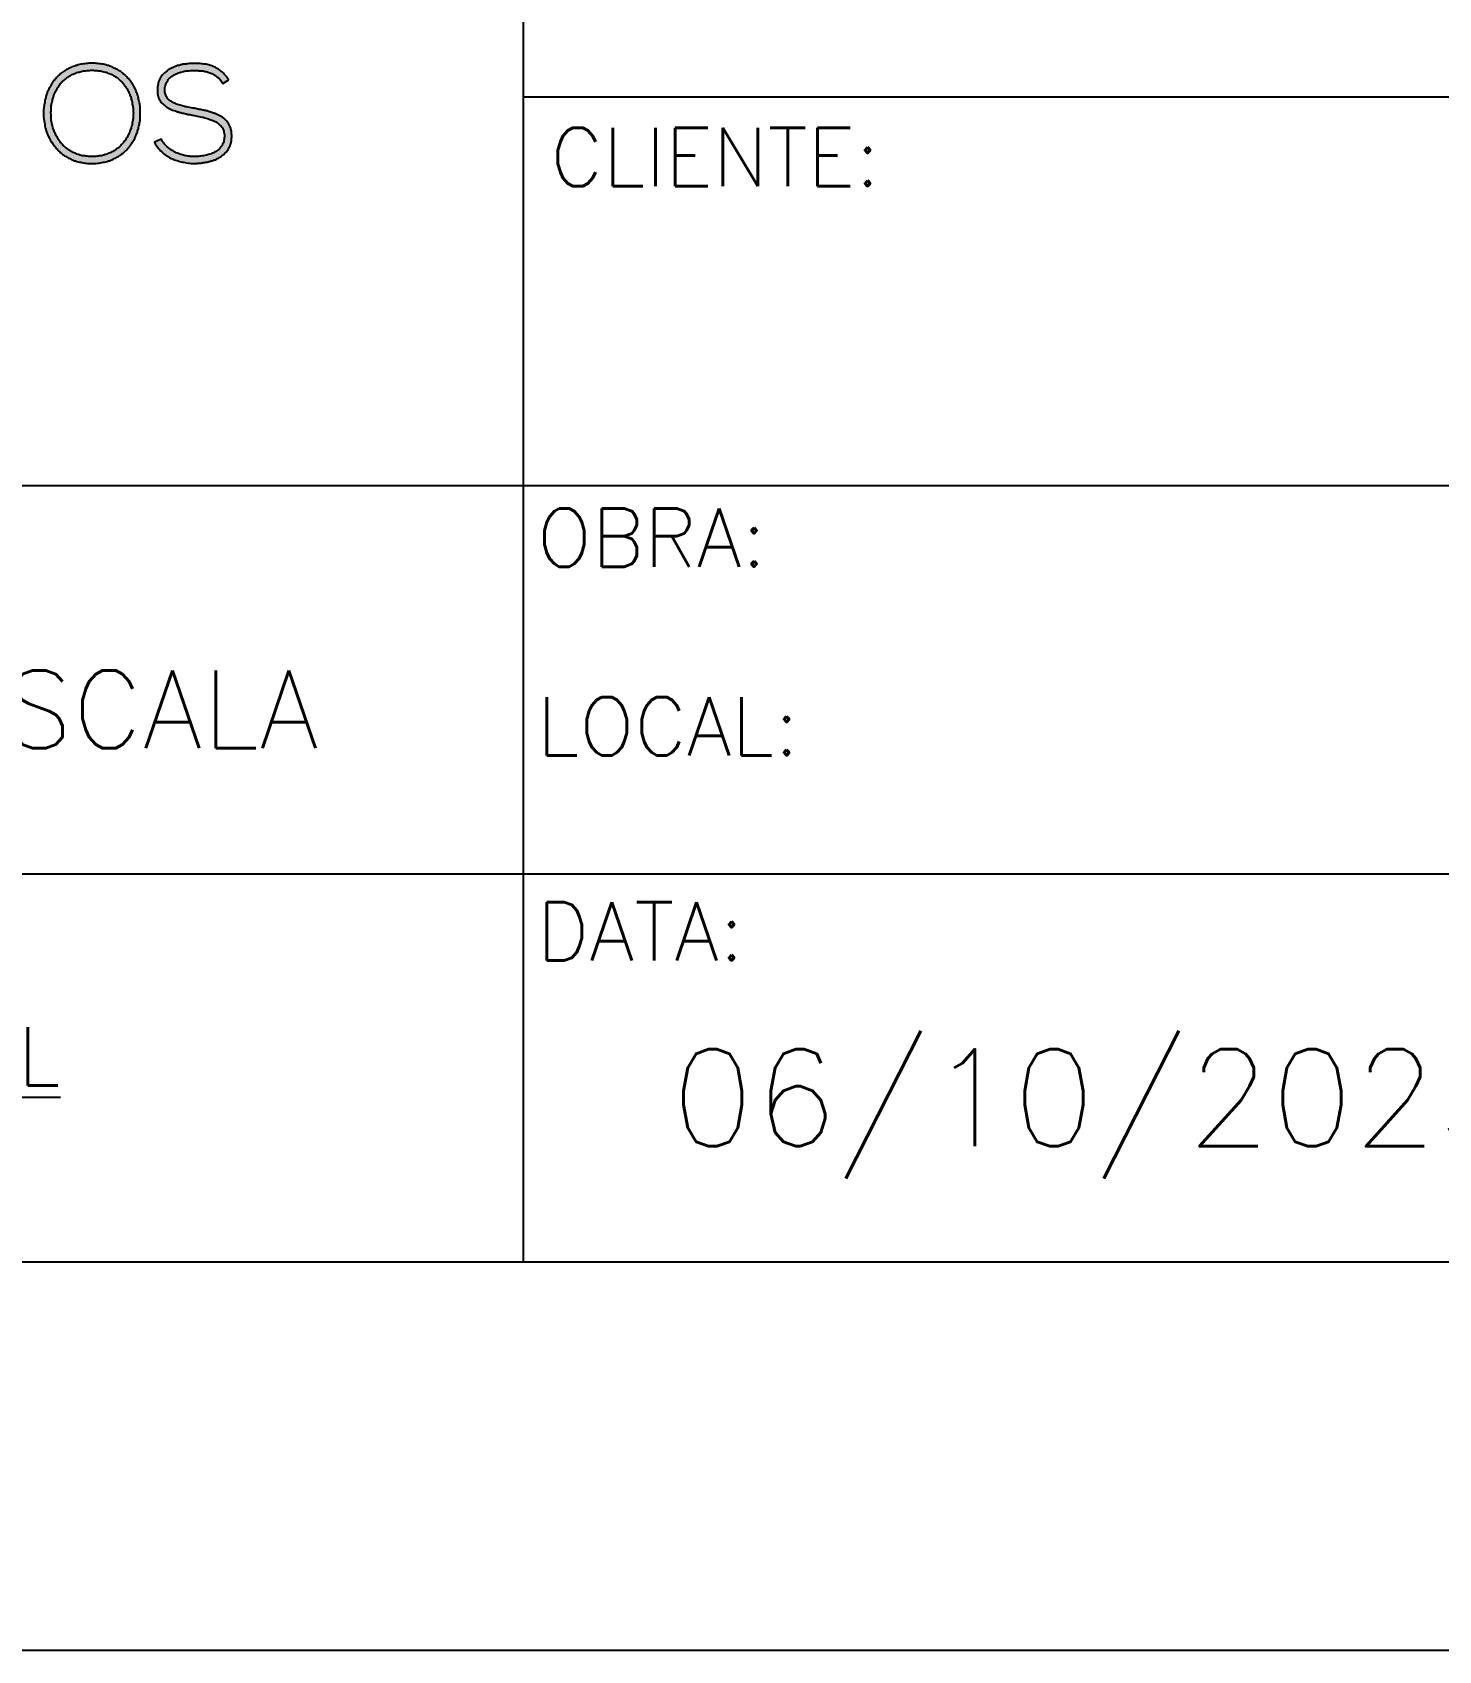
# Model space of a CAD drawing. Header units: centimetres. Extents: x 0 to 6700, y 10 to 1495.
# Drawn here: x 3761.8 to 3942.8, y 9.7 to 218 of the extents above; entities that cross this region are included whole.
import ezdxf
from ezdxf.enums import TextEntityAlignment as Align

# ---------------------------------------------------------------- set-up
doc = ezdxf.new("R2010")
doc.units = ezdxf.units.CM
doc.header["$LTSCALE"] = 50
doc.header["$MEASUREMENT"] = 0
doc.layers.add('COTAS-PRECON', color=1, linetype='Continuous')
doc.layers.add('FORMATO-PRECON', color=2, linetype='Continuous')
doc.styles.add('PRECON-ROMANS', font='romans.shx')
doc.styles.add('ROMANS', font='ROMANS.SHX', dxfattribs={"oblique": 15, "height": 3})

# ---------------------------------------------------------------- blocks, each defined once
blk = doc.blocks.new('A$C12EB5E76')
at = {"layer": 'FORMATO-PRECON'}
blk.add_lwpolyline([(-114.69, 1254.28), (-114.69, 4224.28), (4085.31, 4224.28), (4085.31, 1254.28)], close=True, dxfattribs=at)
at = {"layer": 'FORMATO-PRECON', "color": 6}
blk.add_lwpolyline([(135.31, 1354.28), (135.31, 4124.28), (3985.31, 4124.28), (3985.31, 1354.28)], close=True, dxfattribs=at)
blk = doc.blocks.new('CARIMBO')
at = {"linetype": 'Continuous', "true_color": 0x575854}
h = blk.add_hatch(color=251, dxfattribs=at)
h.paths.add_polyline_path([(-1149.81, 290.14), (-1149.67, 290.41), (-1149.6, 290.68), (-1149.47, 290.95), (-1149.4, 291.3), (-1149.33, 291.57), (-1149.19, 291.84), (-1149.13, 292.11), (-1149.06, 292.45), (-1148.99, 292.73), (-1148.92, 293), (-1148.92, 293.34), (-1148.85, 293.61), (-1148.78, 293.95), (-1148.78, 294.23), (-1148.72, 294.5), (-1148.72, 294.84), (-1148.72, 295.11), (-1148.72, 295.45), (-1148.72, 295.73), (-1148.72, 296.07), (-1148.72, 296.41), (-1148.72, 296.68), (-1148.72, 297.02), (-1148.78, 297.3), (-1148.78, 297.64), (-1148.85, 297.98), (-1148.85, 298.25), (-1148.92, 298.52), (-1148.99, 298.86), (-1149.06, 299.14), (-1149.13, 299.48), (-1149.19, 299.75), (-1149.26, 300.02), (-1149.33, 300.36), (-1149.47, 300.64), (-1149.53, 300.91), (-1149.67, 301.18), (-1149.74, 301.45), (-1149.88, 301.73), (-1150.01, 302), (-1150.15, 302.27), (-1150.28, 302.55), (-1150.42, 302.82), (-1150.56, 303.09), (-1150.69, 303.3), (-1150.9, 303.57), (-1151.03, 303.84), (-1151.24, 304.05), (-1151.38, 304.32), (-1151.58, 304.52), (-1151.78, 304.73), (-1151.99, 304.93), (-1152.19, 305.2), (-1152.4, 305.41), (-1152.6, 305.61), (-1152.81, 305.82), (-1153.08, 306.02), (-1153.28, 306.16), (-1153.56, 306.36), (-1153.76, 306.57), (-1154.03, 306.7), (-1154.31, 306.91), (-1154.58, 307.05), (-1154.85, 307.18), (-1155.13, 307.32), (-1155.4, 307.45), (-1155.67, 307.59), (-1155.94, 307.73), (-1156.28, 307.86), (-1156.56, 307.93), (-1156.9, 308.07), (-1157.24, 308.14), (-1157.58, 308.27), (-1157.85, 308.34), (-1158.19, 308.41), (-1158.53, 308.48), (-1158.94, 308.55), (-1159.28, 308.55), (-1159.63, 308.61), (-1160.03, 308.61), (-1160.38, 308.68), (-1160.78, 308.68), (-1161.13, 308.68), (-1161.53, 308.68), (-1161.94, 308.68), (-1162.28, 308.61), (-1162.63, 308.61), (-1163.03, 308.55), (-1163.37, 308.55), (-1163.72, 308.48), (-1164.06, 308.41), (-1164.4, 308.34), (-1164.74, 308.27), (-1165.08, 308.14), (-1165.42, 308.07), (-1165.69, 307.93), (-1166.03, 307.86), (-1166.31, 307.73), (-1166.58, 307.59), (-1166.92, 307.45), (-1167.19, 307.32), (-1167.47, 307.18), (-1167.74, 307.05), (-1168.01, 306.91), (-1168.22, 306.7), (-1168.49, 306.57), (-1168.76, 306.36), (-1168.97, 306.23), (-1169.24, 306.02), (-1169.44, 305.82), (-1169.65, 305.61), (-1169.85, 305.41), (-1170.12, 305.2), (-1170.33, 305), (-1170.47, 304.8), (-1170.67, 304.52), (-1170.88, 304.32), (-1171.08, 304.05), (-1171.22, 303.84), (-1171.42, 303.57), (-1171.56, 303.36), (-1171.69, 303.09), (-1171.83, 302.82), (-1171.97, 302.61), (-1172.1, 302.34), (-1172.24, 302.07), (-1172.38, 301.8), (-1172.51, 301.52), (-1172.65, 301.25), (-1172.72, 300.98), (-1172.85, 300.64), (-1172.92, 300.36), (-1172.99, 300.09), (-1173.06, 299.82), (-1173.19, 299.48), (-1173.26, 299.2), (-1173.33, 298.93), (-1173.33, 298.59), (-1173.4, 298.32), (-1173.47, 297.98), (-1173.47, 297.7), (-1173.53, 297.36), (-1173.53, 297.09), (-1173.6, 296.75), (-1173.6, 296.48), (-1173.6, 296.14), (-1173.6, 295.86), (-1173.6, 295.52), (-1173.6, 295.18), (-1173.6, 294.91), (-1173.53, 294.57), (-1173.53, 294.3), (-1173.47, 293.95), (-1173.47, 293.68), (-1173.4, 293.41), (-1173.33, 293.07), (-1173.33, 292.8), (-1173.26, 292.45), (-1173.19, 292.18), (-1173.06, 291.91), (-1172.99, 291.57), (-1172.92, 291.3), (-1172.85, 291.02), (-1172.72, 290.75), (-1172.65, 290.48), (-1172.51, 290.2), (-1172.38, 289.93), (-1172.24, 289.66), (-1172.1, 289.39), (-1171.97, 289.11), (-1171.83, 288.84), (-1171.69, 288.57), (-1171.56, 288.3), (-1171.35, 288.09), (-1171.22, 287.82), (-1171.01, 287.61), (-1170.88, 287.34), (-1170.67, 287.14), (-1170.47, 286.86), (-1170.26, 286.66), (-1170.06, 286.45), (-1169.85, 286.25), (-1169.65, 286.05), (-1169.44, 285.84), (-1169.24, 285.64), (-1168.97, 285.43), (-1168.76, 285.23), (-1168.49, 285.09), (-1168.22, 284.89), (-1167.94, 284.75), (-1167.74, 284.55), (-1167.47, 284.41), (-1167.19, 284.27), (-1166.85, 284.14), (-1166.58, 284), (-1166.31, 283.86), (-1165.97, 283.73), (-1165.69, 283.59), (-1165.35, 283.52), (-1165.08, 283.39), (-1164.74, 283.32), (-1164.4, 283.25), (-1164.06, 283.18), (-1163.72, 283.11), (-1163.37, 283.05), (-1163.03, 282.98), (-1162.63, 282.98), (-1162.28, 282.91), (-1161.94, 282.91), (-1161.53, 282.91), (-1161.13, 282.91), (-1160.78, 282.91), (-1160.38, 282.91), (-1160.03, 282.91), (-1159.63, 282.98), (-1159.28, 282.98), (-1158.94, 283.05), (-1158.6, 283.11), (-1158.26, 283.18), (-1157.92, 283.25), (-1157.58, 283.32), (-1157.24, 283.39), (-1156.9, 283.52), (-1156.63, 283.59), (-1156.28, 283.73), (-1156.01, 283.86), (-1155.67, 284), (-1155.4, 284.14), (-1155.13, 284.27), (-1154.85, 284.41), (-1154.58, 284.55), (-1154.31, 284.68), (-1154.03, 284.89), (-1153.83, 285.02), (-1153.56, 285.23), (-1153.35, 285.43), (-1153.08, 285.57), (-1152.88, 285.77), (-1152.67, 285.98), (-1152.4, 286.18), (-1152.19, 286.39), (-1151.99, 286.66), (-1151.85, 286.86), (-1151.65, 287.07), (-1151.44, 287.34), (-1151.24, 287.55), (-1151.1, 287.82), (-1150.9, 288.02), (-1150.76, 288.3), (-1150.63, 288.57), (-1150.49, 288.77), (-1150.28, 289.05), (-1150.15, 289.32), (-1150.08, 289.59), (-1149.94, 289.86)])
h.paths.add_polyline_path([(-1170.47, 290.27), (-1170.53, 290.48), (-1170.67, 290.75), (-1170.81, 290.95), (-1170.88, 291.16), (-1170.94, 291.43), (-1171.08, 291.7), (-1171.15, 291.91), (-1171.22, 292.18), (-1171.28, 292.45), (-1171.35, 292.66), (-1171.42, 292.93), (-1171.49, 293.2), (-1171.49, 293.41), (-1171.56, 293.68), (-1171.63, 293.95), (-1171.63, 294.23), (-1171.69, 294.5), (-1171.69, 294.77), (-1171.69, 294.98), (-1171.69, 295.25), (-1171.69, 295.52), (-1171.76, 295.8), (-1171.76, 296.07), (-1171.69, 296.34), (-1171.69, 296.61), (-1171.69, 296.89), (-1171.69, 297.16), (-1171.63, 297.43), (-1171.63, 297.7), (-1171.56, 297.98), (-1171.56, 298.25), (-1171.49, 298.45), (-1171.42, 298.73), (-1171.35, 299), (-1171.28, 299.27), (-1171.22, 299.55), (-1171.15, 299.75), (-1171.08, 300.02), (-1171.01, 300.23), (-1170.94, 300.5), (-1170.81, 300.77), (-1170.74, 300.98), (-1170.6, 301.18), (-1170.53, 301.45), (-1170.4, 301.66), (-1170.26, 301.86), (-1170.12, 302.14), (-1169.99, 302.34), (-1169.85, 302.55), (-1169.72, 302.75), (-1169.58, 302.95), (-1169.44, 303.16), (-1169.31, 303.36), (-1169.1, 303.57), (-1168.97, 303.7), (-1168.76, 303.91), (-1168.63, 304.11), (-1168.42, 304.25), (-1168.22, 304.45), (-1168.01, 304.59), (-1167.81, 304.8), (-1167.6, 304.93), (-1167.4, 305.07), (-1167.19, 305.2), (-1166.99, 305.34), (-1166.78, 305.48), (-1166.51, 305.61), (-1166.31, 305.75), (-1166.03, 305.89), (-1165.83, 305.95), (-1165.56, 306.09), (-1165.28, 306.16), (-1165.01, 306.3), (-1164.74, 306.36), (-1164.47, 306.43), (-1164.19, 306.5), (-1163.92, 306.57), (-1163.65, 306.64), (-1163.37, 306.7), (-1163.03, 306.77), (-1162.76, 306.77), (-1162.42, 306.84), (-1162.15, 306.84), (-1161.81, 306.84), (-1161.47, 306.91), (-1161.13, 306.91), (-1160.78, 306.91), (-1160.51, 306.84), (-1160.17, 306.84), (-1159.83, 306.84), (-1159.56, 306.77), (-1159.22, 306.77), (-1158.94, 306.7), (-1158.67, 306.64), (-1158.33, 306.57), (-1158.06, 306.5), (-1157.78, 306.43), (-1157.51, 306.36), (-1157.24, 306.3), (-1157.03, 306.16), (-1156.76, 306.09), (-1156.49, 305.95), (-1156.22, 305.89), (-1156.01, 305.75), (-1155.74, 305.61), (-1155.53, 305.48), (-1155.33, 305.34), (-1155.13, 305.2), (-1154.85, 305.07), (-1154.65, 304.93), (-1154.44, 304.73), (-1154.24, 304.59), (-1154.03, 304.39), (-1153.9, 304.25), (-1153.69, 304.05), (-1153.49, 303.91), (-1153.35, 303.7), (-1153.15, 303.5), (-1153.01, 303.3), (-1152.88, 303.09), (-1152.67, 302.89), (-1152.53, 302.68), (-1152.4, 302.48), (-1152.26, 302.27), (-1152.12, 302.07), (-1151.99, 301.86), (-1151.92, 301.59), (-1151.78, 301.39), (-1151.65, 301.18), (-1151.58, 300.91), (-1151.44, 300.7), (-1151.38, 300.43), (-1151.24, 300.23), (-1151.17, 299.95), (-1151.1, 299.75), (-1151.03, 299.48), (-1150.97, 299.2), (-1150.9, 298.93), (-1150.83, 298.73), (-1150.76, 298.45), (-1150.76, 298.18), (-1150.69, 297.91), (-1150.63, 297.64), (-1150.63, 297.43), (-1150.56, 297.16), (-1150.56, 296.89), (-1150.56, 296.61), (-1150.56, 296.34), (-1150.56, 296.07), (-1150.49, 295.8), (-1150.56, 295.52), (-1150.56, 295.25), (-1150.56, 294.98), (-1150.56, 294.77), (-1150.56, 294.5), (-1150.63, 294.23), (-1150.63, 293.95), (-1150.69, 293.68), (-1150.76, 293.41), (-1150.76, 293.2), (-1150.83, 292.93), (-1150.9, 292.66), (-1150.97, 292.45), (-1151.03, 292.18), (-1151.1, 291.91), (-1151.17, 291.7), (-1151.31, 291.43), (-1151.38, 291.16), (-1151.44, 290.95), (-1151.58, 290.75), (-1151.65, 290.48), (-1151.78, 290.27), (-1151.92, 290), (-1151.99, 289.8), (-1152.12, 289.59), (-1152.26, 289.39), (-1152.4, 289.11), (-1152.53, 288.91), (-1152.74, 288.7), (-1152.88, 288.5), (-1153.01, 288.3), (-1153.22, 288.09), (-1153.35, 287.95), (-1153.56, 287.75), (-1153.69, 287.55), (-1153.9, 287.34), (-1154.1, 287.2), (-1154.31, 287), (-1154.44, 286.86), (-1154.72, 286.73), (-1154.92, 286.52), (-1155.13, 286.39), (-1155.33, 286.25), (-1155.53, 286.11), (-1155.81, 285.98), (-1156.01, 285.84), (-1156.28, 285.7), (-1156.49, 285.64), (-1156.76, 285.5), (-1157.03, 285.43), (-1157.31, 285.3), (-1157.51, 285.23), (-1157.78, 285.16), (-1158.12, 285.02), (-1158.4, 284.95), (-1158.67, 284.89), (-1158.94, 284.89), (-1159.28, 284.82), (-1159.56, 284.75), (-1159.83, 284.75), (-1160.17, 284.68), (-1160.51, 284.68), (-1160.78, 284.68), (-1161.13, 284.68), (-1161.47, 284.68), (-1161.81, 284.68), (-1162.08, 284.68), (-1162.42, 284.75), (-1162.69, 284.75), (-1163.03, 284.82), (-1163.31, 284.89), (-1163.65, 284.89), (-1163.92, 284.95), (-1164.19, 285.02), (-1164.47, 285.16), (-1164.74, 285.23), (-1165.01, 285.3), (-1165.28, 285.43), (-1165.49, 285.5), (-1165.76, 285.64), (-1166.03, 285.7), (-1166.24, 285.84), (-1166.44, 285.98), (-1166.72, 286.11), (-1166.92, 286.25), (-1167.13, 286.39), (-1167.33, 286.52), (-1167.6, 286.73), (-1167.81, 286.86), (-1167.94, 287), (-1168.15, 287.2), (-1168.35, 287.34), (-1168.56, 287.55), (-1168.69, 287.75), (-1168.9, 287.95), (-1169.03, 288.09), (-1169.24, 288.3), (-1169.37, 288.5), (-1169.51, 288.7), (-1169.65, 288.91), (-1169.85, 289.11), (-1169.99, 289.39), (-1170.06, 289.59), (-1170.19, 289.8), (-1170.33, 290)], flags=16)
blk.add_hatch(color=251, dxfattribs=at).paths.add_polyline_path([(-1129.62, 283.8), (-1129.22, 283.93), (-1129.08, 284), (-1128.88, 284.14), (-1128.67, 284.2), (-1128.53, 284.27), (-1128.33, 284.41), (-1128.13, 284.48), (-1127.99, 284.61), (-1127.78, 284.75), (-1127.51, 284.95), (-1127.17, 285.23), (-1126.9, 285.5), (-1126.63, 285.77), (-1126.35, 286.11), (-1126.22, 286.25), (-1126.08, 286.45), (-1126.01, 286.59), (-1125.88, 286.8), (-1125.81, 287), (-1125.74, 287.2), (-1125.6, 287.34), (-1125.47, 287.75), (-1125.4, 288.02), (-1125.33, 288.23), (-1125.33, 288.43), (-1125.26, 288.64), (-1125.19, 288.91), (-1125.19, 289.11), (-1125.19, 289.39), (-1125.12, 289.66), (-1125.12, 290.14), (-1125.19, 290.41), (-1125.19, 290.61), (-1125.19, 290.89), (-1125.26, 291.09), (-1125.26, 291.3), (-1125.33, 291.5), (-1125.4, 291.7), (-1125.4, 291.91), (-1125.53, 292.32), (-1125.67, 292.52), (-1125.81, 292.86), (-1126.01, 293.2), (-1126.22, 293.48), (-1126.42, 293.75), (-1126.69, 294.02), (-1126.97, 294.3), (-1127.24, 294.57), (-1127.58, 294.77), (-1127.85, 294.98), (-1128.19, 295.18), (-1128.53, 295.32), (-1128.94, 295.52), (-1129.15, 295.59), (-1129.28, 295.66), (-1129.49, 295.73), (-1129.69, 295.8), (-1129.9, 295.86), (-1130.1, 295.93), (-1130.31, 296), (-1130.51, 296.07), (-1130.72, 296.14), (-1130.92, 296.2), (-1131.13, 296.27), (-1131.53, 296.41), (-1131.74, 296.41), (-1131.94, 296.48), (-1132.22, 296.55), (-1132.42, 296.61), (-1132.63, 296.61), (-1132.83, 296.68), (-1133.1, 296.75), (-1133.31, 296.75), (-1133.72, 296.89), (-1133.99, 296.89), (-1134.4, 297.02), (-1134.6, 297.02), (-1134.88, 297.09), (-1135.22, 297.16), (-1135.62, 297.23), (-1136.03, 297.3), (-1136.37, 297.36), (-1136.72, 297.43), (-1137.13, 297.5), (-1137.47, 297.64), (-1137.81, 297.7), (-1138.15, 297.77), (-1138.42, 297.91), (-1138.76, 297.98), (-1139.1, 298.05), (-1139.38, 298.18), (-1139.65, 298.32), (-1139.92, 298.39), (-1140.19, 298.52), (-1140.47, 298.66), (-1140.67, 298.8), (-1140.87, 298.93), (-1141.15, 299.14), (-1141.28, 299.27), (-1141.49, 299.48), (-1141.69, 299.61), (-1141.83, 299.82), (-1141.97, 300.02), (-1142.03, 300.23), (-1142.17, 300.5), (-1142.24, 300.7), (-1142.31, 300.98), (-1142.38, 301.25), (-1142.38, 301.52), (-1142.38, 301.8), (-1142.38, 302.14), (-1142.38, 302.48), (-1142.31, 302.82), (-1142.17, 303.16), (-1142.1, 303.43), (-1141.97, 303.7), (-1141.83, 303.98), (-1141.63, 304.25), (-1141.49, 304.52), (-1141.28, 304.73), (-1141.01, 304.93), (-1140.81, 305.14), (-1140.53, 305.34), (-1140.33, 305.48), (-1140.06, 305.68), (-1139.78, 305.82), (-1139.44, 305.95), (-1139.17, 306.09), (-1138.9, 306.23), (-1138.56, 306.3), (-1138.28, 306.43), (-1137.94, 306.5), (-1137.6, 306.57), (-1137.33, 306.64), (-1136.99, 306.7), (-1136.72, 306.7), (-1136.37, 306.77), (-1136.1, 306.77), (-1135.76, 306.84), (-1135.49, 306.84), (-1135.22, 306.84), (-1134.94, 306.84), (-1134.67, 306.84), (-1134.4, 306.84), (-1134.13, 306.84), (-1133.85, 306.84), (-1133.65, 306.77), (-1133.38, 306.77), (-1133.1, 306.77), (-1132.83, 306.7), (-1132.56, 306.7), (-1132.28, 306.64), (-1132.08, 306.57), (-1131.81, 306.57), (-1131.4, 306.47), (-1131.06, 306.3), (-1130.65, 306.19), (-1130.31, 306.02), (-1130.1, 305.95), (-1129.9, 305.82), (-1129.62, 305.68), (-1129.42, 305.55), (-1129.22, 305.41), (-1129.01, 305.2), (-1128.74, 305.07), (-1128.53, 304.86), (-1128.33, 304.66), (-1128.19, 304.45), (-1127.99, 304.25), (-1127.78, 303.98), (-1127.65, 303.7), (-1127.44, 303.43), (-1125.88, 304.39), (-1126.01, 304.59), (-1126.15, 304.73), (-1126.35, 305.07), (-1126.63, 305.34), (-1126.83, 305.61), (-1127.1, 305.89), (-1127.31, 306.16), (-1127.58, 306.36), (-1127.85, 306.64), (-1128.13, 306.84), (-1128.33, 306.98), (-1128.6, 307.18), (-1128.88, 307.32), (-1129.15, 307.52), (-1129.42, 307.66), (-1129.69, 307.8), (-1129.97, 307.86), (-1130.31, 308), (-1130.58, 308.07), (-1130.85, 308.2), (-1131.13, 308.27), (-1131.47, 308.34), (-1131.74, 308.41), (-1132.08, 308.48), (-1132.35, 308.48), (-1132.69, 308.55), (-1132.97, 308.55), (-1133.31, 308.61), (-1133.65, 308.61), (-1133.92, 308.61), (-1134.26, 308.61), (-1134.6, 308.61), (-1134.94, 308.61), (-1135.28, 308.61), (-1135.69, 308.61), (-1136.1, 308.61), (-1136.51, 308.55), (-1136.72, 308.55), (-1136.92, 308.48), (-1137.33, 308.48), (-1137.53, 308.41), (-1137.74, 308.41), (-1137.94, 308.34), (-1138.15, 308.27), (-1138.35, 308.27), (-1138.49, 308.2), (-1138.69, 308.14), (-1138.9, 308.07), (-1139.1, 308.07), (-1139.31, 308), (-1139.51, 307.93), (-1139.92, 307.8), (-1140.06, 307.66), (-1140.47, 307.52), (-1140.81, 307.32), (-1141.15, 307.18), (-1141.49, 306.98), (-1141.83, 306.7), (-1142.17, 306.5), (-1142.44, 306.23), (-1142.72, 305.95), (-1142.99, 305.68), (-1143.26, 305.34), (-1143.47, 305), (-1143.67, 304.66), (-1143.74, 304.52), (-1143.81, 304.32), (-1143.94, 304.11), (-1144.08, 303.7), (-1144.08, 303.5), (-1144.22, 303.09), (-1144.22, 302.89), (-1144.28, 302.68), (-1144.28, 302.41), (-1144.28, 302.2), (-1144.28, 301.93), (-1144.28, 301.73), (-1144.28, 301.52), (-1144.28, 301.32), (-1144.28, 300.91), (-1144.22, 300.5), (-1144.08, 300.16), (-1144.01, 299.82), (-1143.88, 299.48), (-1143.67, 299.2), (-1143.53, 298.86), (-1143.33, 298.59), (-1143.13, 298.39), (-1142.85, 298.11), (-1142.58, 297.91), (-1142.31, 297.7), (-1142.03, 297.5), (-1141.76, 297.3), (-1141.42, 297.09), (-1141.08, 296.95), (-1140.74, 296.82), (-1140.4, 296.61), (-1140.06, 296.48), (-1139.65, 296.41), (-1139.31, 296.27), (-1139.1, 296.2), (-1138.9, 296.14), (-1138.49, 296), (-1138.28, 296), (-1138.08, 295.93), (-1137.67, 295.8), (-1137.47, 295.8), (-1137.06, 295.66), (-1136.85, 295.66), (-1136.44, 295.52), (-1136.24, 295.52), (-1136.03, 295.45), (-1135.83, 295.45), (-1135.62, 295.39), (-1135.35, 295.32), (-1135.15, 295.32), (-1134.81, 295.25), (-1134.4, 295.11), (-1134.06, 295.05), (-1133.65, 294.98), (-1133.31, 294.91), (-1132.9, 294.84), (-1132.56, 294.77), (-1132.22, 294.64), (-1131.81, 294.57), (-1131.47, 294.43), (-1131.13, 294.36), (-1130.78, 294.23), (-1130.51, 294.16), (-1130.17, 294.02), (-1129.9, 293.89), (-1129.36, 293.67), (-1129.01, 293.41), (-1128.81, 293.27), (-1128.53, 293.07), (-1128.33, 292.86), (-1128.13, 292.66), (-1127.92, 292.45), (-1127.72, 292.25), (-1127.58, 292.05), (-1127.44, 291.77), (-1127.31, 291.5), (-1127.24, 291.23), (-1127.17, 290.95), (-1127.1, 290.61), (-1127.03, 290.27), (-1127.03, 289.93), (-1127.03, 289.73), (-1127.1, 289.52), (-1127.1, 289.18), (-1127.17, 288.77), (-1127.24, 288.43), (-1127.38, 288.09), (-1127.51, 287.82), (-1127.65, 287.55), (-1127.85, 287.27), (-1128.06, 287), (-1128.26, 286.73), (-1128.47, 286.52), (-1128.74, 286.32), (-1129.01, 286.11), (-1129.28, 285.98), (-1129.56, 285.77), (-1129.83, 285.64), (-1130.17, 285.5), (-1130.44, 285.36), (-1130.78, 285.3), (-1131.13, 285.16), (-1131.4, 285.09), (-1131.74, 285.02), (-1132.08, 284.95), (-1132.42, 284.89), (-1132.76, 284.82), (-1133.1, 284.75), (-1133.38, 284.75), (-1133.72, 284.68), (-1134.06, 284.68), (-1134.33, 284.68), (-1134.6, 284.68), (-1134.94, 284.68), (-1135.22, 284.68), (-1135.49, 284.68), (-1135.83, 284.68), (-1136.1, 284.75), (-1136.37, 284.75), (-1136.72, 284.82), (-1136.99, 284.89), (-1137.33, 284.95), (-1137.6, 285.02), (-1137.94, 285.09), (-1138.22, 285.23), (-1138.56, 285.3), (-1138.83, 285.43), (-1139.1, 285.5), (-1139.44, 285.64), (-1139.72, 285.77), (-1139.99, 285.91), (-1140.26, 286.11), (-1140.53, 286.25), (-1140.81, 286.45), (-1141.08, 286.59), (-1141.35, 286.8), (-1141.56, 287), (-1141.83, 287.2), (-1142.03, 287.41), (-1142.31, 287.68), (-1142.51, 287.89), (-1142.72, 288.16), (-1142.85, 288.36), (-1143.06, 288.64), (-1143.19, 288.91), (-1143.33, 289.18), (-1145.03, 288.36), (-1144.9, 287.95), (-1144.69, 287.68), (-1144.42, 287.34), (-1144.22, 287), (-1144.01, 286.73), (-1143.74, 286.45), (-1143.47, 286.11), (-1143.19, 285.91), (-1142.92, 285.64), (-1142.65, 285.36), (-1142.31, 285.16), (-1142.03, 284.95), (-1141.69, 284.75), (-1141.35, 284.55), (-1141.08, 284.34), (-1140.74, 284.2), (-1140.4, 284.07), (-1140.06, 283.86), (-1139.65, 283.73), (-1139.31, 283.66), (-1138.97, 283.52), (-1138.63, 283.39), (-1138.22, 283.32), (-1137.88, 283.25), (-1137.47, 283.18), (-1137.13, 283.11), (-1136.78, 283.05), (-1136.37, 282.98), (-1136.03, 282.98), (-1135.62, 282.91), (-1135.28, 282.91), (-1134.94, 282.91), (-1134.53, 282.91), (-1134.13, 282.91), (-1133.92, 282.98), (-1133.72, 282.98), (-1133.51, 282.98), (-1133.1, 282.98), (-1132.9, 283.05), (-1132.69, 283.05), (-1132.49, 283.11), (-1132.08, 283.11), (-1131.88, 283.18), (-1131.67, 283.25), (-1131.47, 283.25), (-1131.26, 283.32), (-1131.06, 283.39), (-1130.85, 283.39), (-1130.65, 283.45), (-1130.44, 283.52), (-1130.24, 283.59), (-1130.03, 283.66), (-1129.83, 283.73)])
at = {"color": 251, "linetype": 'Continuous', "true_color": 0x575854}
for points in [[(-1161.13, 308.68), (-1161.53, 308.68), (-1161.94, 308.68), (-1162.28, 308.61), (-1162.63, 308.61), (-1163.03, 308.55), (-1163.37, 308.55), (-1163.72, 308.48), (-1164.06, 308.41), (-1164.4, 308.34), (-1164.74, 308.27), (-1165.08, 308.14), (-1165.42, 308.07), (-1165.69, 307.93), (-1166.03, 307.86), (-1166.31, 307.73), (-1166.58, 307.59), (-1166.92, 307.45), (-1167.19, 307.32), (-1167.47, 307.18), (-1167.74, 307.05), (-1168.01, 306.91), (-1168.22, 306.7), (-1168.49, 306.57), (-1168.76, 306.36), (-1168.97, 306.23), (-1169.24, 306.02), (-1169.44, 305.82), (-1169.65, 305.61), (-1169.85, 305.41), (-1170.12, 305.2), (-1170.33, 305), (-1170.47, 304.8), (-1170.67, 304.52), (-1170.88, 304.32), (-1171.08, 304.05), (-1171.22, 303.84), (-1171.42, 303.57), (-1171.56, 303.36), (-1171.69, 303.09), (-1171.83, 302.82), (-1171.97, 302.61), (-1172.1, 302.34), (-1172.24, 302.07), (-1172.38, 301.8), (-1172.51, 301.52), (-1172.65, 301.25), (-1172.72, 300.98), (-1172.85, 300.64), (-1172.92, 300.36), (-1172.99, 300.09), (-1173.06, 299.82), (-1173.19, 299.48), (-1173.26, 299.2), (-1173.33, 298.93), (-1173.33, 298.59), (-1173.4, 298.32), (-1173.47, 297.98), (-1173.47, 297.7), (-1173.53, 297.36), (-1173.53, 297.09), (-1173.6, 296.75), (-1173.6, 296.48), (-1173.6, 296.14), (-1173.6, 295.86), (-1173.6, 295.52), (-1173.6, 295.18), (-1173.6, 294.91), (-1173.53, 294.57), (-1173.53, 294.3), (-1173.47, 293.95), (-1173.47, 293.68), (-1173.4, 293.41), (-1173.33, 293.07), (-1173.33, 292.8), (-1173.26, 292.45), (-1173.19, 292.18), (-1173.06, 291.91), (-1172.99, 291.57), (-1172.92, 291.3), (-1172.85, 291.02), (-1172.72, 290.75), (-1172.65, 290.48), (-1172.51, 290.2), (-1172.38, 289.93), (-1172.24, 289.66), (-1172.1, 289.39), (-1171.97, 289.11), (-1171.83, 288.84), (-1171.69, 288.57), (-1171.56, 288.3), (-1171.35, 288.09), (-1171.22, 287.82), (-1171.01, 287.61), (-1170.88, 287.34), (-1170.67, 287.14), (-1170.47, 286.86), (-1170.26, 286.66), (-1170.06, 286.45), (-1169.85, 286.25), (-1169.65, 286.05), (-1169.44, 285.84), (-1169.24, 285.64), (-1168.97, 285.43), (-1168.76, 285.23), (-1168.49, 285.09), (-1168.22, 284.89), (-1167.94, 284.75), (-1167.74, 284.55), (-1167.47, 284.41), (-1167.19, 284.27), (-1166.85, 284.14), (-1166.58, 284), (-1166.31, 283.86), (-1165.97, 283.73), (-1165.69, 283.59), (-1165.35, 283.52), (-1165.08, 283.39), (-1164.74, 283.32), (-1164.4, 283.25), (-1164.06, 283.18), (-1163.72, 283.11), (-1163.37, 283.05), (-1163.03, 282.98), (-1162.63, 282.98), (-1162.28, 282.91), (-1161.94, 282.91), (-1161.53, 282.91), (-1161.13, 282.91), (-1160.78, 282.91), (-1160.38, 282.91), (-1160.03, 282.91), (-1159.63, 282.98), (-1159.28, 282.98), (-1158.94, 283.05), (-1158.6, 283.11), (-1158.26, 283.18), (-1157.92, 283.25), (-1157.58, 283.32), (-1157.24, 283.39), (-1156.9, 283.52), (-1156.63, 283.59), (-1156.28, 283.73), (-1156.01, 283.86), (-1155.67, 284), (-1155.4, 284.14), (-1155.13, 284.27), (-1154.85, 284.41), (-1154.58, 284.55), (-1154.31, 284.68), (-1154.03, 284.89), (-1153.83, 285.02), (-1153.56, 285.23), (-1153.35, 285.43), (-1153.08, 285.57), (-1152.88, 285.77), (-1152.67, 285.98), (-1152.4, 286.18), (-1152.19, 286.39), (-1151.99, 286.66), (-1151.85, 286.86), (-1151.65, 287.07), (-1151.44, 287.34), (-1151.24, 287.55), (-1151.1, 287.82), (-1150.9, 288.02), (-1150.76, 288.3), (-1150.63, 288.57), (-1150.49, 288.77), (-1150.28, 289.05), (-1150.15, 289.32), (-1150.08, 289.59), (-1149.94, 289.86), (-1149.81, 290.14), (-1149.67, 290.41), (-1149.6, 290.68), (-1149.47, 290.95), (-1149.4, 291.3), (-1149.33, 291.57), (-1149.19, 291.84), (-1149.13, 292.11), (-1149.06, 292.45), (-1148.99, 292.73), (-1148.92, 293), (-1148.92, 293.34), (-1148.85, 293.61), (-1148.78, 293.95), (-1148.78, 294.23), (-1148.72, 294.5), (-1148.72, 294.84), (-1148.72, 295.11), (-1148.72, 295.45), (-1148.72, 295.73), (-1148.72, 296.07), (-1148.72, 296.41), (-1148.72, 296.68), (-1148.72, 297.02), (-1148.78, 297.3), (-1148.78, 297.64), (-1148.85, 297.98), (-1148.85, 298.25), (-1148.92, 298.52), (-1148.99, 298.86), (-1149.06, 299.14), (-1149.13, 299.48), (-1149.19, 299.75), (-1149.26, 300.02), (-1149.33, 300.36), (-1149.47, 300.64), (-1149.53, 300.91), (-1149.67, 301.18), (-1149.74, 301.45), (-1149.88, 301.73), (-1150.01, 302), (-1150.15, 302.27), (-1150.28, 302.55), (-1150.42, 302.82), (-1150.56, 303.09), (-1150.69, 303.3), (-1150.9, 303.57), (-1151.03, 303.84), (-1151.24, 304.05), (-1151.38, 304.32), (-1151.58, 304.52), (-1151.78, 304.73), (-1151.99, 304.93), (-1152.19, 305.2), (-1152.4, 305.41), (-1152.6, 305.61), (-1152.81, 305.82), (-1153.08, 306.02), (-1153.28, 306.16), (-1153.56, 306.36), (-1153.76, 306.57), (-1154.03, 306.7), (-1154.31, 306.91), (-1154.58, 307.05), (-1154.85, 307.18), (-1155.13, 307.32), (-1155.4, 307.45), (-1155.67, 307.59), (-1155.94, 307.73), (-1156.28, 307.86), (-1156.56, 307.93), (-1156.9, 308.07), (-1157.24, 308.14), (-1157.58, 308.27), (-1157.85, 308.34), (-1158.19, 308.41), (-1158.53, 308.48), (-1158.94, 308.55), (-1159.28, 308.55), (-1159.63, 308.61), (-1160.03, 308.61), (-1160.38, 308.68), (-1160.78, 308.68), (-1161.13, 308.68)], [(-1125.88, 304.39), (-1126.01, 304.59), (-1126.15, 304.73), (-1126.35, 305.07), (-1126.63, 305.34), (-1126.83, 305.61), (-1127.1, 305.89), (-1127.31, 306.16), (-1127.58, 306.36), (-1127.85, 306.64), (-1128.13, 306.84), (-1128.33, 306.98), (-1128.6, 307.18), (-1128.88, 307.32), (-1129.15, 307.52), (-1129.42, 307.66), (-1129.69, 307.8), (-1129.97, 307.86), (-1130.31, 308), (-1130.58, 308.07), (-1130.85, 308.2), (-1131.13, 308.27), (-1131.47, 308.34), (-1131.74, 308.41), (-1132.08, 308.48), (-1132.35, 308.48), (-1132.69, 308.55), (-1132.97, 308.55), (-1133.31, 308.61), (-1133.65, 308.61), (-1133.92, 308.61), (-1134.26, 308.61), (-1134.6, 308.61), (-1134.94, 308.61), (-1135.28, 308.61), (-1135.69, 308.61), (-1136.1, 308.61), (-1136.51, 308.55), (-1136.72, 308.55), (-1136.92, 308.48), (-1137.13, 308.48), (-1137.33, 308.48), (-1137.53, 308.41), (-1137.74, 308.41), (-1137.94, 308.34), (-1138.15, 308.27), (-1138.35, 308.27), (-1138.49, 308.2), (-1138.69, 308.14), (-1138.9, 308.07), (-1139.1, 308.07), (-1139.31, 308), (-1139.51, 307.93), (-1139.72, 307.86), (-1139.92, 307.8), (-1140.06, 307.66), (-1140.26, 307.59), (-1140.47, 307.52), (-1140.81, 307.32), (-1141.15, 307.18), (-1141.49, 306.98), (-1141.83, 306.7), (-1142.17, 306.5), (-1142.44, 306.23), (-1142.72, 305.95), (-1142.99, 305.68), (-1143.26, 305.34), (-1143.47, 305), (-1143.67, 304.66), (-1143.74, 304.52), (-1143.81, 304.32), (-1143.94, 304.11), (-1144.01, 303.91), (-1144.08, 303.7), (-1144.08, 303.5), (-1144.15, 303.3), (-1144.22, 303.09), (-1144.22, 302.89), (-1144.28, 302.68), (-1144.28, 302.41), (-1144.28, 302.2), (-1144.28, 301.93), (-1144.28, 301.73), (-1144.28, 301.52), (-1144.28, 301.32), (-1144.28, 301.11), (-1144.28, 300.91), (-1144.22, 300.5), (-1144.08, 300.16), (-1144.01, 299.82), (-1143.88, 299.48), (-1143.67, 299.2), (-1143.53, 298.86), (-1143.33, 298.59), (-1143.13, 298.39), (-1142.85, 298.11), (-1142.58, 297.91), (-1142.31, 297.7), (-1142.03, 297.5), (-1141.76, 297.3), (-1141.42, 297.09), (-1141.08, 296.95), (-1140.74, 296.82), (-1140.4, 296.61), (-1140.06, 296.48), (-1139.65, 296.41), (-1139.31, 296.27), (-1139.1, 296.2), (-1138.9, 296.14), (-1138.69, 296.07), (-1138.49, 296), (-1138.28, 296), (-1138.08, 295.93), (-1137.88, 295.86), (-1137.67, 295.8), (-1137.47, 295.8), (-1137.26, 295.73), (-1137.06, 295.66), (-1136.85, 295.66), (-1136.65, 295.59), (-1136.44, 295.52), (-1136.24, 295.52), (-1136.03, 295.45), (-1135.83, 295.45), (-1135.62, 295.39), (-1135.35, 295.32), (-1135.15, 295.32), (-1134.81, 295.25), (-1134.4, 295.11), (-1134.06, 295.05), (-1133.65, 294.98), (-1133.31, 294.91), (-1132.9, 294.84), (-1132.56, 294.77), (-1132.22, 294.64), (-1131.81, 294.57), (-1131.47, 294.43), (-1131.13, 294.36), (-1130.78, 294.23), (-1130.51, 294.16), (-1130.17, 294.02), (-1129.9, 293.89), (-1129.56, 293.75), (-1129.28, 293.61), (-1129.01, 293.41), (-1128.81, 293.27), (-1128.53, 293.07), (-1128.33, 292.86), (-1128.13, 292.66), (-1127.92, 292.45), (-1127.72, 292.25), (-1127.58, 292.05), (-1127.44, 291.77), (-1127.31, 291.5), (-1127.24, 291.23), (-1127.17, 290.95), (-1127.1, 290.61), (-1127.03, 290.27), (-1127.03, 289.93), (-1127.03, 289.73), (-1127.1, 289.52), (-1127.1, 289.18), (-1127.17, 288.77), (-1127.24, 288.43), (-1127.38, 288.09), (-1127.51, 287.82), (-1127.65, 287.55), (-1127.85, 287.27), (-1128.06, 287), (-1128.26, 286.73), (-1128.47, 286.52), (-1128.74, 286.32), (-1129.01, 286.11), (-1129.28, 285.98), (-1129.56, 285.77), (-1129.83, 285.64), (-1130.17, 285.5), (-1130.44, 285.36), (-1130.78, 285.3), (-1131.13, 285.16), (-1131.4, 285.09), (-1131.74, 285.02), (-1132.08, 284.95), (-1132.42, 284.89), (-1132.76, 284.82), (-1133.1, 284.75), (-1133.38, 284.75), (-1133.72, 284.68), (-1134.06, 284.68), (-1134.33, 284.68), (-1134.6, 284.68), (-1134.94, 284.68), (-1135.22, 284.68), (-1135.49, 284.68), (-1135.83, 284.68), (-1136.1, 284.75), (-1136.37, 284.75), (-1136.72, 284.82), (-1136.99, 284.89), (-1137.33, 284.95), (-1137.6, 285.02), (-1137.94, 285.09), (-1138.22, 285.23), (-1138.56, 285.3), (-1138.83, 285.43), (-1139.1, 285.5), (-1139.44, 285.64), (-1139.72, 285.77), (-1139.99, 285.91), (-1140.26, 286.11), (-1140.53, 286.25), (-1140.81, 286.45), (-1141.08, 286.59), (-1141.35, 286.8), (-1141.56, 287), (-1141.83, 287.2), (-1142.03, 287.41), (-1142.31, 287.68), (-1142.51, 287.89), (-1142.72, 288.16), (-1142.85, 288.36), (-1143.06, 288.64), (-1143.19, 288.91), (-1143.33, 289.18), (-1145.03, 288.36), (-1144.9, 287.95), (-1144.69, 287.68), (-1144.42, 287.34), (-1144.22, 287), (-1144.01, 286.73), (-1143.74, 286.45), (-1143.47, 286.11), (-1143.19, 285.91), (-1142.92, 285.64), (-1142.65, 285.36), (-1142.31, 285.16), (-1142.03, 284.95), (-1141.69, 284.75), (-1141.35, 284.55), (-1141.08, 284.34), (-1140.74, 284.2), (-1140.4, 284.07), (-1140.06, 283.86), (-1139.65, 283.73), (-1139.31, 283.66), (-1138.97, 283.52), (-1138.63, 283.39), (-1138.22, 283.32), (-1137.88, 283.25), (-1137.47, 283.18), (-1137.13, 283.11), (-1136.78, 283.05), (-1136.37, 282.98), (-1136.03, 282.98), (-1135.62, 282.91), (-1135.28, 282.91), (-1134.94, 282.91), (-1134.53, 282.91), (-1134.13, 282.91), (-1133.92, 282.98), (-1133.72, 282.98), (-1133.51, 282.98), (-1133.31, 282.98), (-1133.1, 282.98), (-1132.9, 283.05), (-1132.69, 283.05), (-1132.49, 283.11), (-1132.28, 283.11), (-1132.08, 283.11), (-1131.88, 283.18), (-1131.67, 283.25), (-1131.47, 283.25), (-1131.26, 283.32), (-1131.06, 283.39), (-1130.85, 283.39), (-1130.65, 283.45), (-1130.44, 283.52), (-1130.24, 283.59), (-1130.03, 283.66), (-1129.83, 283.73), (-1129.62, 283.8), (-1129.42, 283.86), (-1129.22, 283.93), (-1129.08, 284), (-1128.88, 284.14), (-1128.67, 284.2), (-1128.53, 284.27), (-1128.33, 284.41), (-1128.13, 284.48), (-1127.99, 284.61), (-1127.78, 284.75), (-1127.51, 284.95), (-1127.17, 285.23), (-1126.9, 285.5), (-1126.63, 285.77), (-1126.35, 286.11), (-1126.22, 286.25), (-1126.08, 286.45), (-1126.01, 286.59), (-1125.88, 286.8), (-1125.81, 287), (-1125.74, 287.2), (-1125.6, 287.34), (-1125.53, 287.55), (-1125.47, 287.75), (-1125.4, 288.02), (-1125.33, 288.23), (-1125.33, 288.43), (-1125.26, 288.64), (-1125.19, 288.91), (-1125.19, 289.11), (-1125.19, 289.39), (-1125.12, 289.66), (-1125.12, 289.93), (-1125.12, 290.14), (-1125.19, 290.41), (-1125.19, 290.61), (-1125.19, 290.89), (-1125.26, 291.09), (-1125.26, 291.3), (-1125.33, 291.5), (-1125.4, 291.7), (-1125.4, 291.91), (-1125.47, 292.11), (-1125.53, 292.32), (-1125.67, 292.52), (-1125.81, 292.86), (-1126.01, 293.2), (-1126.22, 293.48), (-1126.42, 293.75), (-1126.69, 294.02), (-1126.97, 294.3), (-1127.24, 294.57), (-1127.58, 294.77), (-1127.85, 294.98), (-1128.19, 295.18), (-1128.53, 295.32), (-1128.94, 295.52), (-1129.15, 295.59), (-1129.28, 295.66), (-1129.49, 295.73), (-1129.69, 295.8), (-1129.9, 295.86), (-1130.1, 295.93), (-1130.31, 296), (-1130.51, 296.07), (-1130.72, 296.14), (-1130.92, 296.2), (-1131.13, 296.27), (-1131.33, 296.34), (-1131.53, 296.41), (-1131.74, 296.41), (-1131.94, 296.48), (-1132.22, 296.55), (-1132.42, 296.61), (-1132.63, 296.61), (-1132.83, 296.68), (-1133.1, 296.75), (-1133.31, 296.75), (-1133.51, 296.82), (-1133.72, 296.89), (-1133.99, 296.89), (-1134.19, 296.95), (-1134.4, 297.02), (-1134.6, 297.02), (-1134.88, 297.09), (-1135.22, 297.16), (-1135.62, 297.23), (-1136.03, 297.3), (-1136.37, 297.36), (-1136.72, 297.43), (-1137.13, 297.5), (-1137.47, 297.64), (-1137.81, 297.7), (-1138.15, 297.77), (-1138.42, 297.91), (-1138.76, 297.98), (-1139.1, 298.05), (-1139.38, 298.18), (-1139.65, 298.32), (-1139.92, 298.39), (-1140.19, 298.52), (-1140.47, 298.66), (-1140.67, 298.8), (-1140.87, 298.93), (-1141.15, 299.14), (-1141.28, 299.27), (-1141.49, 299.48), (-1141.69, 299.61), (-1141.83, 299.82), (-1141.97, 300.02), (-1142.03, 300.23), (-1142.17, 300.5), (-1142.24, 300.7), (-1142.31, 300.98), (-1142.38, 301.25), (-1142.38, 301.52), (-1142.38, 301.8), (-1142.38, 302.14), (-1142.38, 302.48), (-1142.31, 302.82), (-1142.17, 303.16), (-1142.1, 303.43), (-1141.97, 303.7), (-1141.83, 303.98), (-1141.63, 304.25), (-1141.49, 304.52), (-1141.28, 304.73), (-1141.01, 304.93), (-1140.81, 305.14), (-1140.53, 305.34), (-1140.33, 305.48), (-1140.06, 305.68), (-1139.78, 305.82), (-1139.44, 305.95), (-1139.17, 306.09), (-1138.9, 306.23), (-1138.56, 306.3), (-1138.28, 306.43), (-1137.94, 306.5), (-1137.6, 306.57), (-1137.33, 306.64), (-1136.99, 306.7), (-1136.72, 306.7), (-1136.37, 306.77), (-1136.1, 306.77), (-1135.76, 306.84), (-1135.49, 306.84), (-1135.22, 306.84), (-1134.94, 306.84), (-1134.67, 306.84), (-1134.4, 306.84), (-1134.13, 306.84), (-1133.85, 306.84), (-1133.65, 306.77), (-1133.38, 306.77), (-1133.1, 306.77), (-1132.83, 306.7), (-1132.56, 306.7), (-1132.28, 306.64), (-1132.08, 306.57), (-1131.81, 306.57), (-1131.53, 306.5), (-1131.33, 306.43), (-1131.06, 306.3), (-1130.78, 306.23), (-1130.58, 306.16), (-1130.31, 306.02), (-1130.1, 305.95), (-1129.9, 305.82), (-1129.62, 305.68), (-1129.42, 305.55), (-1129.22, 305.41), (-1129.01, 305.2), (-1128.74, 305.07), (-1128.53, 304.86), (-1128.33, 304.66), (-1128.19, 304.45), (-1127.99, 304.25), (-1127.78, 303.98), (-1127.65, 303.7), (-1127.44, 303.43), (-1125.88, 304.39)], [(-1161.13, 306.91), (-1160.78, 306.91), (-1160.51, 306.84), (-1160.17, 306.84), (-1159.83, 306.84), (-1159.56, 306.77), (-1159.22, 306.77), (-1158.94, 306.7), (-1158.67, 306.64), (-1158.33, 306.57), (-1158.06, 306.5), (-1157.78, 306.43), (-1157.51, 306.36), (-1157.24, 306.3), (-1157.03, 306.16), (-1156.76, 306.09), (-1156.49, 305.95), (-1156.22, 305.89), (-1156.01, 305.75), (-1155.74, 305.61), (-1155.53, 305.48), (-1155.33, 305.34), (-1155.13, 305.2), (-1154.85, 305.07), (-1154.65, 304.93), (-1154.44, 304.73), (-1154.24, 304.59), (-1154.03, 304.39), (-1153.9, 304.25), (-1153.69, 304.05), (-1153.49, 303.91), (-1153.35, 303.7), (-1153.15, 303.5), (-1153.01, 303.3), (-1152.88, 303.09), (-1152.67, 302.89), (-1152.53, 302.68), (-1152.4, 302.48), (-1152.26, 302.27), (-1152.12, 302.07), (-1151.99, 301.86), (-1151.92, 301.59), (-1151.78, 301.39), (-1151.65, 301.18), (-1151.58, 300.91), (-1151.44, 300.7), (-1151.38, 300.43), (-1151.24, 300.23), (-1151.17, 299.95), (-1151.1, 299.75), (-1151.03, 299.48), (-1150.97, 299.2), (-1150.9, 298.93), (-1150.83, 298.73), (-1150.76, 298.45), (-1150.76, 298.18), (-1150.69, 297.91), (-1150.63, 297.64), (-1150.63, 297.43), (-1150.56, 297.16), (-1150.56, 296.89), (-1150.56, 296.61), (-1150.56, 296.34), (-1150.56, 296.07), (-1150.49, 295.8), (-1150.56, 295.52), (-1150.56, 295.25), (-1150.56, 294.98), (-1150.56, 294.77), (-1150.56, 294.5), (-1150.63, 294.23), (-1150.63, 293.95), (-1150.69, 293.68), (-1150.76, 293.41), (-1150.76, 293.2), (-1150.83, 292.93), (-1150.9, 292.66), (-1150.97, 292.45), (-1151.03, 292.18), (-1151.1, 291.91), (-1151.17, 291.7), (-1151.31, 291.43), (-1151.38, 291.16), (-1151.44, 290.95), (-1151.58, 290.75), (-1151.65, 290.48), (-1151.78, 290.27), (-1151.92, 290), (-1151.99, 289.8), (-1152.12, 289.59), (-1152.26, 289.39), (-1152.4, 289.11), (-1152.53, 288.91), (-1152.74, 288.7), (-1152.88, 288.5), (-1153.01, 288.3), (-1153.22, 288.09), (-1153.35, 287.95), (-1153.56, 287.75), (-1153.69, 287.55), (-1153.9, 287.34), (-1154.1, 287.2), (-1154.31, 287), (-1154.44, 286.86), (-1154.72, 286.73), (-1154.92, 286.52), (-1155.13, 286.39), (-1155.33, 286.25), (-1155.53, 286.11), (-1155.81, 285.98), (-1156.01, 285.84), (-1156.28, 285.7), (-1156.49, 285.64), (-1156.76, 285.5), (-1157.03, 285.43), (-1157.31, 285.3), (-1157.51, 285.23), (-1157.78, 285.16), (-1158.12, 285.02), (-1158.4, 284.95), (-1158.67, 284.89), (-1158.94, 284.89), (-1159.28, 284.82), (-1159.56, 284.75), (-1159.83, 284.75), (-1160.17, 284.68), (-1160.51, 284.68), (-1160.78, 284.68), (-1161.13, 284.68), (-1161.47, 284.68), (-1161.81, 284.68), (-1162.08, 284.68), (-1162.42, 284.75), (-1162.69, 284.75), (-1163.03, 284.82), (-1163.31, 284.89), (-1163.65, 284.89), (-1163.92, 284.95), (-1164.19, 285.02), (-1164.47, 285.16), (-1164.74, 285.23), (-1165.01, 285.3), (-1165.28, 285.43), (-1165.49, 285.5), (-1165.76, 285.64), (-1166.03, 285.7), (-1166.24, 285.84), (-1166.44, 285.98), (-1166.72, 286.11), (-1166.92, 286.25), (-1167.13, 286.39), (-1167.33, 286.52), (-1167.6, 286.73), (-1167.81, 286.86), (-1167.94, 287), (-1168.15, 287.2), (-1168.35, 287.34), (-1168.56, 287.55), (-1168.69, 287.75), (-1168.9, 287.95), (-1169.03, 288.09), (-1169.24, 288.3), (-1169.37, 288.5), (-1169.51, 288.7), (-1169.65, 288.91), (-1169.85, 289.11), (-1169.99, 289.39), (-1170.06, 289.59), (-1170.19, 289.8), (-1170.33, 290), (-1170.47, 290.27), (-1170.53, 290.48), (-1170.67, 290.75), (-1170.81, 290.95), (-1170.88, 291.16), (-1170.94, 291.43), (-1171.08, 291.7), (-1171.15, 291.91), (-1171.22, 292.18), (-1171.28, 292.45), (-1171.35, 292.66), (-1171.42, 292.93), (-1171.49, 293.2), (-1171.49, 293.41), (-1171.56, 293.68), (-1171.63, 293.95), (-1171.63, 294.23), (-1171.69, 294.5), (-1171.69, 294.77), (-1171.69, 294.98), (-1171.69, 295.25), (-1171.69, 295.52), (-1171.76, 295.8), (-1171.76, 296.07), (-1171.69, 296.34), (-1171.69, 296.61), (-1171.69, 296.89), (-1171.69, 297.16), (-1171.63, 297.43), (-1171.63, 297.7), (-1171.56, 297.98), (-1171.56, 298.25), (-1171.49, 298.45), (-1171.42, 298.73), (-1171.35, 299), (-1171.28, 299.27), (-1171.22, 299.55), (-1171.15, 299.75), (-1171.08, 300.02), (-1171.01, 300.23), (-1170.94, 300.5), (-1170.81, 300.77), (-1170.74, 300.98), (-1170.6, 301.18), (-1170.53, 301.45), (-1170.4, 301.66), (-1170.26, 301.86), (-1170.12, 302.14), (-1169.99, 302.34), (-1169.85, 302.55), (-1169.72, 302.75), (-1169.58, 302.95), (-1169.44, 303.16), (-1169.31, 303.36), (-1169.1, 303.57), (-1168.97, 303.7), (-1168.76, 303.91), (-1168.63, 304.11), (-1168.42, 304.25), (-1168.22, 304.45), (-1168.01, 304.59), (-1167.81, 304.8), (-1167.6, 304.93), (-1167.4, 305.07), (-1167.19, 305.2), (-1166.99, 305.34), (-1166.78, 305.48), (-1166.51, 305.61), (-1166.31, 305.75), (-1166.03, 305.89), (-1165.83, 305.95), (-1165.56, 306.09), (-1165.28, 306.16), (-1165.01, 306.3), (-1164.74, 306.36), (-1164.47, 306.43), (-1164.19, 306.5), (-1163.92, 306.57), (-1163.65, 306.64), (-1163.37, 306.7), (-1163.03, 306.77), (-1162.76, 306.77), (-1162.42, 306.84), (-1162.15, 306.84), (-1161.81, 306.84), (-1161.47, 306.91), (-1161.13, 306.91)]]:
    blk.add_lwpolyline(points, dxfattribs=at)
at = {"layer": 'FORMATO-PRECON', "color": 6}
for p, q in [((-1050, 0), (-1050, 500)), ((-1050, 300), (0, 300)), ((-1750, 200), (0, 200)), ((-1750, 100), (0, 100))]:
    blk.add_line(p, q, dxfattribs=at)
blk.add_lwpolyline([(-1750, 500), (0, 500), (0, 0), (-1750, 0)], close=True, dxfattribs=at)
at = {"layer": 'FORMATO-PRECON', "style": 'ROMANS'}
for s, p in [('CLIENTE:', (-1043.09, 277.05)), ('OBRA:', (-1046.6, 179.07)), ('LOCAL:', (-1046.6, 130.49)), ('DATA:', (-1046.6, 77.69))]:
    blk.add_text(s, height=15, dxfattribs=at).set_placement(p)
at = {"layer": 'FORMATO-PRECON', "color": 2, "style": 'ROMANS'}
blk.add_text('%%UANTÔNIO R. CABRAL', height=15, dxfattribs=at).set_placement((-1268.61, 53.02), align=Align.MIDDLE_CENTER)
at = {"layer": 'FORMATO-PRECON', "color": 5, "style": 'PRECON-ROMANS', "flags": 8}
for p in [(-524.84, 472.63), (-524.98, 423.02), (-524.98, 399.37), (-524.98, 375.97)]:
    blk.add_attdef('X', text='', height=30, dxfattribs=at).set_placement(p, align=Align.MIDDLE_CENTER)
at = {"layer": 'FORMATO-PRECON', "color": 3, "style": 'PRECON-ROMANS', "flags": 8}
for p in [(-524.98, 331.67), (-486.33, 176.97), (-486.33, 124.42)]:
    blk.add_attdef('X', text='', height=25, dxfattribs=at).set_placement(p, align=Align.MIDDLE_CENTER)
at = {"layer": 'FORMATO-PRECON', "color": 4, "style": 'PRECON-ROMANS', "flags": 8}
for p in [(-524.98, 249.6), (-228.66, 39.37), (-76.7, 39.37), (-483.33, 35.98)]:
    blk.add_attdef('X', text='', height=30, dxfattribs=at).set_placement(p, align=Align.MIDDLE_CENTER)
at = {"layer": 'FORMATO-PRECON', "color": 2, "style": 'PRECON-ROMANS', "flags": 8}
for height, p in [(20, (-1635.81, 142.35)), (20, (-1402.47, 142.35)), (20, (-1169.14, 142.35)), (30, (-902.74, 42.35)), (20, (-1635.81, 42.35))]:
    blk.add_attdef('X', text='', height=height, dxfattribs=at).set_placement(p, align=Align.MIDDLE_CENTER)

msp = doc.modelspace()

# ---------------------------------------------------------------- block references
at = {"layer": 'COTAS-PRECON', "xscale": 0.5000000000000071, "yscale": 0.5000000000000071, "zscale": 0.5000000000000071}
msp.add_blockref('A$C12EB5E76', (2357.345, -617.411), dxfattribs=at)
at = {"layer": 'FORMATO-PRECON'}
ref = msp.add_blockref('CARIMBO', (4350, 59.728), dxfattribs=dict(at, xscale=0.4999999945868204, yscale=0.4999999945868204, zscale=0.4999999945868204))
ref.add_attrib('X', 'S/ESCALA', dxfattribs={"color": 2, "height": 10, "style": 'PRECON-ROMANS'}).set_placement((3765.43, 130.902), align=Align.MIDDLE_CENTER)
ref.add_attrib('X', '06/10/2025', dxfattribs={"color": 2, "height": 12.5, "style": 'PRECON-ROMANS'}).set_placement((3898.629, 80.902), align=Align.MIDDLE_CENTER)

doc.saveas('drawing.dxf')
